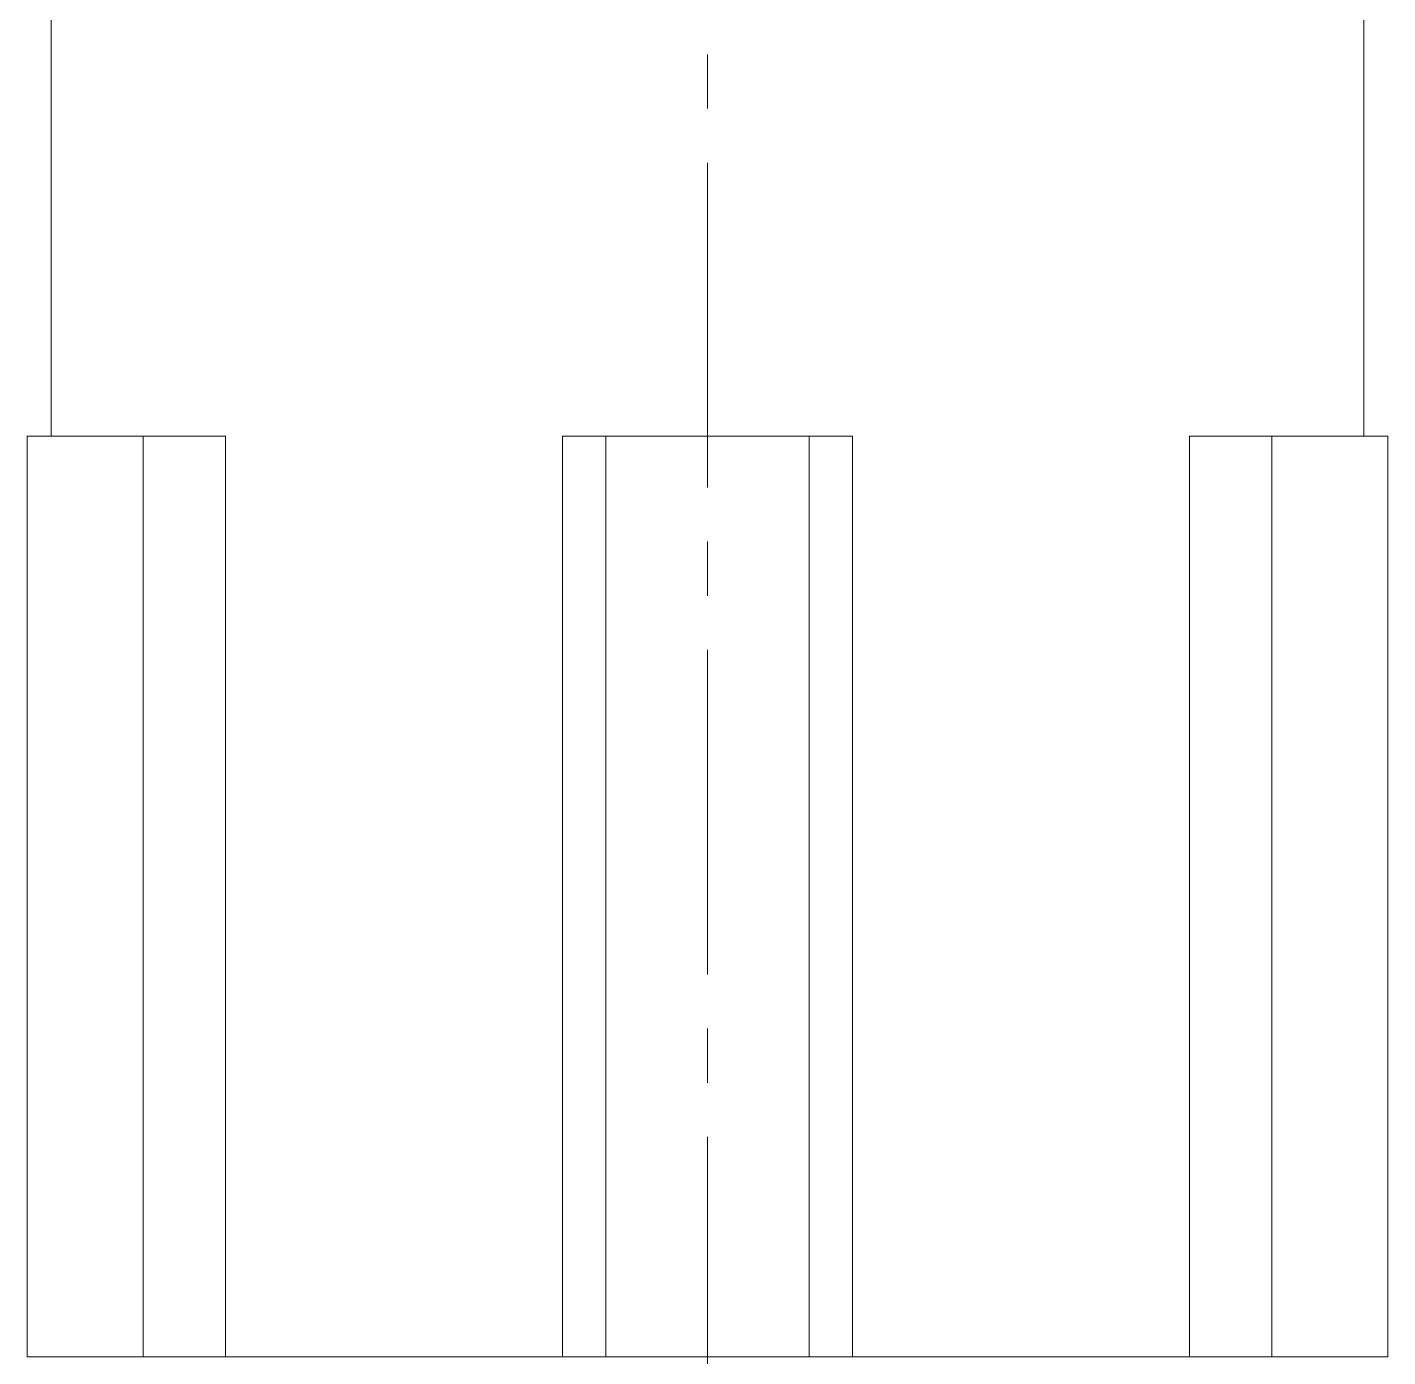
# Model space of a CAD drawing. Header units: millimetres. Extents: x 13479 to 14073, y 4989 to 5829.
# Drawn here: x 13571.33 to 13611.24, y 5174.14 to 5213.14 of the extents above; entities that cross this region are included whole.
import ezdxf

# ---------------------------------------------------------------- set-up
doc = ezdxf.new("R2010")
doc.units = ezdxf.units.MM
doc.linetypes.add('CENTER2', pattern=[28.575, 19.05, -3.175, 3.175, -3.175])
doc.linetypes.add('CENTERX2', pattern=[101.6, 63.5, -12.7, 12.7, -12.7])
doc.layers.add('CENTER', color=1, linetype='CENTERX2', lineweight=15)

msp = doc.modelspace()

# ---------------------------------------------------------------- linework, layer by layer
at = {"linetype": 'Continuous', "lineweight": 18}
for p, q in [((13572.037, 5215.893), (13572.037, 5201.143)), ((13610.537, 5201.143), (13610.537, 5215.893)), ((13574.732, 5201.143), (13571.332, 5201.143)), ((13571.332, 5201.143), (13571.332, 5174.143)), ((13577.152, 5201.143), (13574.732, 5201.143)), ((13577.152, 5201.143), (13577.152, 5174.143)), ((13587.037, 5201.143), (13587.037, 5174.143)), ((13588.307, 5201.143), (13587.037, 5201.143)), ((13594.266, 5201.143), (13588.307, 5201.143)), ((13595.537, 5201.143), (13594.266, 5201.143)), ((13595.537, 5201.143), (13595.537, 5174.143)), ((13605.421, 5201.143), (13605.421, 5174.143)), ((13607.842, 5201.143), (13605.421, 5201.143)), ((13611.241, 5201.143), (13607.842, 5201.143)), ((13611.241, 5174.143), (13611.241, 5201.143)), ((13574.732, 5174.143), (13571.332, 5174.143)), ((13577.152, 5174.143), (13574.732, 5174.143)), ((13587.037, 5174.143), (13577.152, 5174.143)), ((13588.307, 5174.143), (13587.037, 5174.143)), ((13594.266, 5174.143), (13588.307, 5174.143)), ((13595.537, 5174.143), (13594.266, 5174.143)), ((13595.537, 5174.143), (13605.421, 5174.143)), ((13607.842, 5174.143), (13605.421, 5174.143)), ((13611.241, 5174.143), (13607.842, 5174.143))]:
    msp.add_line(p, q, dxfattribs=at)
at = {"linetype": 'Continuous', "lineweight": 13}
for p, q in [((13574.732, 5174.143), (13574.732, 5201.143)), ((13588.307, 5174.143), (13588.307, 5201.143)), ((13594.266, 5174.143), (13594.266, 5201.143)), ((13607.842, 5174.143), (13607.842, 5201.143))]:
    msp.add_line(p, q, dxfattribs=at)
at = {"layer": 'CENTER', "color": 1, "linetype": 'CENTER2', "ltscale": 0.5}
msp.add_line((13591.287, 5580.643), (13591.287, 5164.143), dxfattribs=at)

doc.saveas('drawing.dxf')
